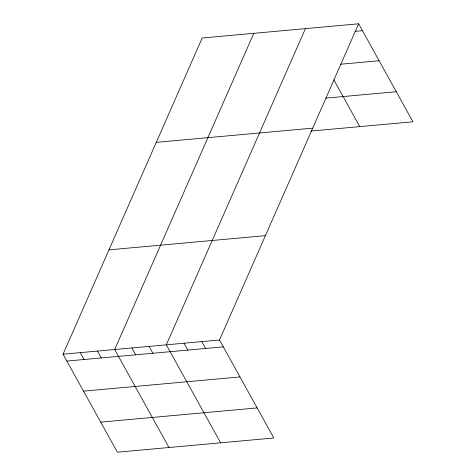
<?xml version="1.0" encoding="UTF-8"?>
<svg xmlns="http://www.w3.org/2000/svg" width="476" height="476" viewBox="0 0 476 476"><rect width="100%" height="100%" fill="white"/><g stroke="black" fill="none" stroke-linecap="round" stroke-linejoin="round"><path stroke-width="0.71" d="M358.63 23.8L219.501 339.995L273.825 437.991L117.37 452.2L63.046 354.203L202.175 38.009L358.63 23.8L412.954 121.796L310.995 131.055M253.809 33.32L114.674 349.515L168.998 447.511M305.437 28.631L166.308 344.826L220.626 442.823M355.054 31.345L362.438 30.672M340.691 64.23L379.11 60.744M325.882 98.121L396.282 91.725M156.265 142.348L312.72 128.145M108.962 249.858L265.412 235.65M63.046 354.203L219.501 339.995M66.854 361.07L223.309 346.867M83.526 391.147L239.981 376.938M100.698 422.129L257.153 407.92M333.789 79.772L359.761 126.628M201.77 341.601L205.578 348.474M184.039 343.214L187.847 350.086M149.095 346.385L152.903 353.257M131.888 347.95L135.696 354.822M97.467 351.074L101.275 357.946M80.26 352.639L84.068 359.511"/></g></svg>
